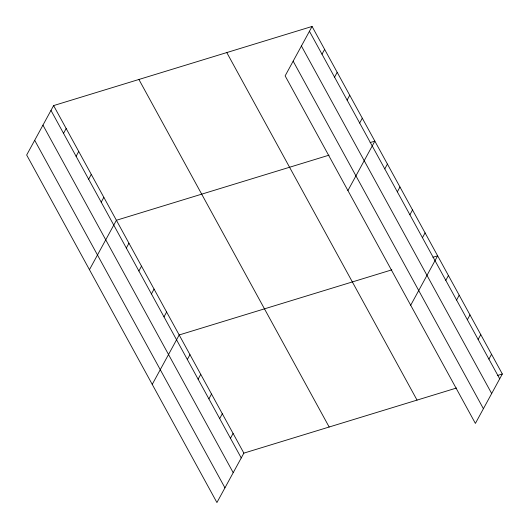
<?xml version="1.0" encoding="UTF-8"?>
<svg xmlns="http://www.w3.org/2000/svg" width="529" height="529" viewBox="0 0 529 529"><rect width="100%" height="100%" fill="white"/><g stroke="black" fill="none" stroke-linecap="round" stroke-linejoin="round"><path stroke-width="0.79" d="M312.077 26.45L285.131 75.872L475.386 423.412L502.332 373.99L312.077 26.45L53.614 105.588L26.668 155.01L216.923 502.55L243.869 453.128L456.527 388.015M63.54 133.354L66.171 128.527M76.097 156.293L78.728 151.459M88.654 179.232L91.286 174.398M101.211 202.171L103.843 197.337M89.454 269.697L116.4 220.276L329.058 155.162M126.325 248.041L128.957 243.214M138.882 270.98L141.514 266.153M151.439 293.919L154.071 289.085M163.997 316.858L166.628 312.024M321.996 54.216L324.634 49.389M152.24 384.385L179.186 334.963L391.837 269.85M334.553 77.155L337.191 72.328M187.332 359.489L189.964 354.655M347.11 100.093L349.748 95.26M198.111 379.181L200.749 374.353M208.895 398.873L211.527 394.045M359.667 123.032L362.305 118.198M219.674 418.571L222.312 413.738M347.917 190.559L374.863 141.137L370.121 142.592M230.459 438.263L233.091 433.436M384.781 168.903L387.42 164.076M397.339 191.842L399.977 187.015M409.896 214.781L412.534 209.953M422.453 237.719L425.091 232.886M410.696 305.246L437.648 255.824L432.907 257.279M445.795 280.35L448.427 275.523M456.573 300.042L459.205 295.215M467.358 319.741L469.99 314.907M478.137 339.433L480.768 334.599M488.922 359.125L491.553 354.298M497.597 375.438L502.332 373.99M309.439 31.277L499.7 378.817M301.418 45.997L491.679 393.536M293.152 61.159L483.407 408.699M226.782 52.563L417.044 400.103M138.902 79.469L329.164 427.009M53.614 105.588L243.869 453.128M50.982 110.416L241.237 457.955M42.955 125.135L233.216 472.675M34.689 140.297L224.951 487.837"/></g></svg>
